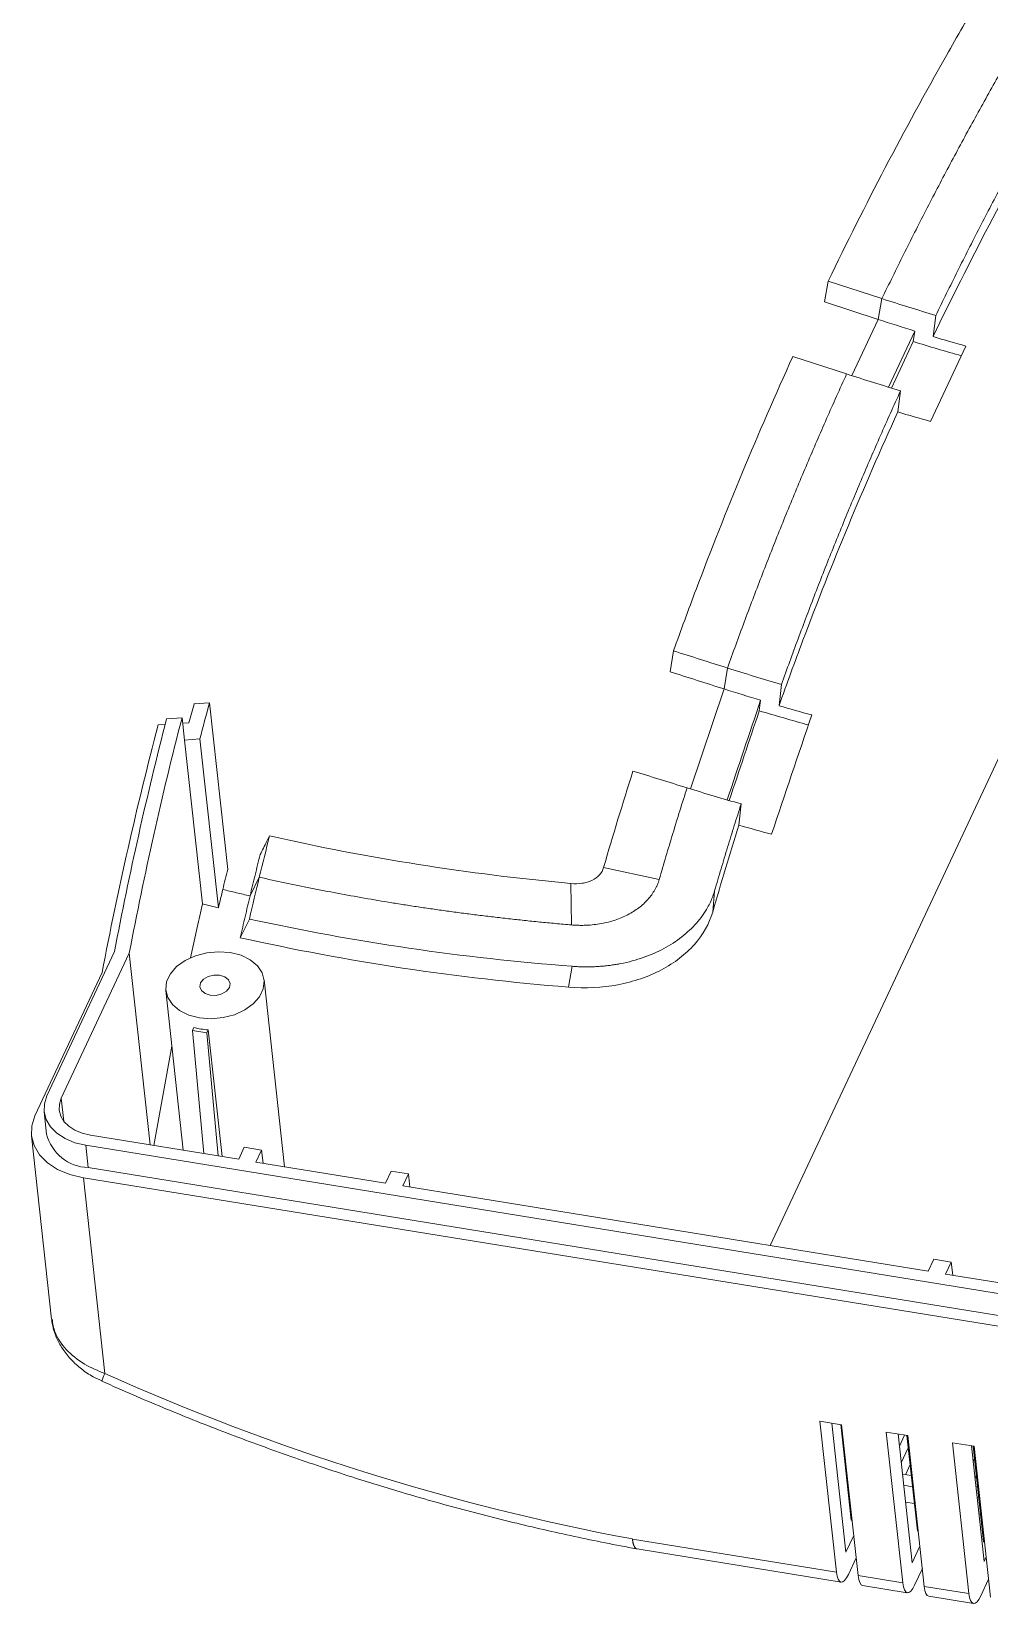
# Model space of a CAD drawing. Header units: inches. Extents: x 1230 to 3313, y 237 to 1043.
# Drawn here: x 1840.8 to 1872.4, y 660.8 to 712.5 of the extents above; entities that cross this region are included whole.
import ezdxf

# ---------------------------------------------------------------- set-up
doc = ezdxf.new("R2010")
doc.units = ezdxf.units.IN

msp = doc.modelspace()

# ---------------------------------------------------------------- linework, layer by layer
at = {"color": 7, "linetype": 'Continuous', "lineweight": 15}
for p, q in [((1865.138, 672.607), (1894.468, 735.129)), ((1866.929, 703.632), (1867.052, 704.317)), ((1868.82, 703.742), (1867.052, 704.317)), ((1868.696, 703.057), (1866.929, 703.632)), ((1868.696, 703.057), (1868.82, 703.742)), ((1868.696, 703.057), (1867.83, 701.211)), ((1870.503, 702.493), (1870.593, 703.188)), ((1869.901, 702.675), (1869.036, 700.83)), ((1869.85, 702.329), (1869.901, 702.675)), ((1869.85, 702.329), (1869.133, 700.8)), ((1870.422, 699.701), (1871.584, 702.178)), ((1865.89, 701.84), (1867.658, 701.264)), ((1869.341, 700.015), (1869.431, 700.711)), ((1861.85, 691.473), (1861.964, 692.16)), ((1863.624, 690.908), (1863.738, 691.596)), ((1863.624, 690.908), (1862.523, 687.622)), ((1865.434, 690.358), (1865.514, 691.056)), ((1846.186, 690.413), (1846.695, 690.448)), ((1847.294, 684.976), (1846.695, 690.448)), ((1864.782, 690.189), (1864.828, 690.536)), ((1845.237, 689.739), (1845.006, 689.723)), ((1845.286, 689.927), (1845.793, 689.962)), ((1845.874, 689.227), (1845.793, 689.962)), ((1846.021, 689.793), (1845.813, 689.779)), ((1846.381, 689.262), (1845.874, 689.227)), ((1846.464, 683.838), (1845.874, 689.227)), ((1846.989, 683.71), (1846.381, 689.262)), ((1864.115, 686.426), (1864.187, 687.127)), ((1848.673, 686.076), (1848.576, 685.885)), ((1861.492, 684.645), (1859.664, 685.04)), ((1848.03, 684.105), (1848.335, 684.717)), ((1858.605, 683.149), (1858.587, 684.511)), ((1863.251, 683.572), (1863.316, 684.275)), ((1847.71, 682.729), (1848.01, 683.343)), ((1846.285, 683.063), (1846.073, 682.064)), ((1843.57, 682.27), (1841.347, 677.532)), ((1844.058, 682.224), (1841.821, 677.455)), ((1844.058, 682.224), (1844.749, 675.914)), ((1858.509, 681.103), (1858.631, 681.788)), ((1843.162, 681.581), (1840.954, 676.874)), ((1849.164, 675.198), (1848.491, 681.344)), ((1845.26, 680.99), (1845.835, 675.738)), ((1846.181, 679.778), (1846.137, 679.682)), ((1846.509, 675.629), (1846.137, 679.682)), ((1846.137, 679.682), (1846.61, 679.605)), ((1846.61, 679.605), (1846.655, 679.701)), ((1846.983, 675.552), (1846.61, 679.605)), ((1847.112, 675.531), (1846.655, 679.701)), ((1845.46, 679.161), (1844.867, 675.895)), ((1841.254, 677.007), (1841.334, 676.272)), ((1840.837, 676.218), (1841.498, 670.186)), ((1847.656, 675.442), (1842.777, 676.234)), ((1842.622, 675.904), (1903.727, 665.992)), ((1842.703, 675.169), (1842.622, 675.904)), ((1847.656, 675.442), (1847.842, 675.839)), ((1847.842, 675.839), (1848.41, 675.747)), ((1848.41, 675.747), (1848.224, 675.35)), ((1848.458, 675.312), (1848.41, 675.747)), ((1842.703, 675.169), (1903.807, 665.257)), ((1852.488, 674.659), (1848.224, 675.35)), ((1842.548, 674.838), (1903.652, 664.927)), ((1842.548, 674.838), (1843.253, 668.4)), ((1852.488, 674.659), (1852.674, 675.055)), ((1852.674, 675.055), (1853.242, 674.963)), ((1853.242, 674.963), (1853.056, 674.567)), ((1870.345, 671.762), (1853.056, 674.567)), ((1853.289, 674.529), (1853.242, 674.963)), ((1870.345, 671.762), (1870.531, 672.158)), ((1870.531, 672.158), (1871.1, 672.066)), ((1871.1, 672.066), (1870.914, 671.67)), ((1871.147, 671.632), (1871.1, 672.066)), ((1875.982, 670.848), (1870.914, 671.67)), ((1867.492, 666.714), (1866.781, 666.83)), ((1867.324, 661.869), (1866.781, 666.83)), ((1867.634, 662.53), (1867.17, 666.766)), ((1867.462, 666.719), (1867.806, 663.577)), ((1867.492, 666.714), (1868.035, 661.754)), ((1869.671, 666.361), (1868.96, 666.476)), ((1869.503, 661.516), (1868.96, 666.476)), ((1869.813, 662.177), (1869.349, 666.413)), ((1869.566, 666.378), (1869.393, 666.01)), ((1869.641, 666.366), (1869.985, 663.223)), ((1869.671, 666.361), (1870.214, 661.401)), ((1869.454, 665.459), (1869.686, 665.954)), ((1869.671, 665.921), (1869.69, 665.918)), ((1871.85, 666.007), (1871.139, 666.123)), ((1871.682, 661.163), (1871.139, 666.123)), ((1872.178, 662.219), (1871.762, 666.022)), ((1871.82, 666.012), (1872.164, 662.87)), ((1871.85, 666.007), (1872.393, 661.047)), ((1869.591, 665.072), (1869.747, 665.403)), ((1871.819, 665.501), (1871.865, 665.601)), ((1871.85, 665.567), (1871.869, 665.564)), ((1869.494, 665.088), (1869.786, 665.041)), ((1871.879, 664.95), (1871.925, 665.049)), ((1869.826, 664.679), (1869.534, 664.726)), ((1871.907, 664.697), (1871.965, 664.687)), ((1872.005, 664.325), (1871.946, 664.335)), ((1869.886, 664.128), (1869.594, 664.175)), ((1872.065, 663.774), (1872.007, 663.784)), ((1867.836, 663.572), (1867.806, 663.577)), ((1870.015, 663.218), (1869.985, 663.223)), ((1860.612, 662.958), (1867.324, 661.869)), ((1867.89, 663.076), (1867.634, 662.53)), ((1870.069, 662.722), (1869.813, 662.177)), ((1872.194, 662.865), (1872.164, 662.87)), ((1860.762, 662.632), (1867.474, 661.543)), ((1867.715, 661.795), (1867.971, 662.341)), ((1872.248, 662.369), (1872.178, 662.219)), ((1868.035, 661.754), (1869.503, 661.516)), ((1869.894, 661.442), (1870.15, 661.987)), ((1872.073, 661.088), (1872.329, 661.634)), ((1868.185, 661.428), (1869.653, 661.189)), ((1870.214, 661.401), (1871.682, 661.163)), ((1870.364, 661.074), (1871.832, 660.836))]:
    msp.add_line(p, q, dxfattribs=at)
at = {"color": 8, "linetype": 'Continuous', "lineweight": 15}
msp.add_line((1841.905, 676.692), (1841.821, 677.455), dxfattribs=at)
at = {"color": 7, "linetype": 'Continuous', "lineweight": 15, "flags": 128}
for points in [[(1847.379, 682.241), (1846.996, 682.269), (1846.606, 682.234), (1846.231, 682.136), (1845.895, 681.983), (1845.615, 681.781), (1845.408, 681.544), (1845.286, 681.286), (1845.257, 681.02), (1845.322, 680.763), (1845.478, 680.529), (1845.714, 680.333), (1846.018, 680.185), (1846.372, 680.094), (1846.755, 680.065), (1847.145, 680.101), (1847.519, 680.198), (1847.856, 680.352), (1848.136, 680.553), (1848.343, 680.79), (1848.464, 681.049), (1848.493, 681.314), (1848.428, 681.572), (1848.273, 681.805), (1848.037, 682.002), (1847.733, 682.15), (1847.379, 682.241)], [(1847.03, 681.498), (1846.837, 681.502), (1846.65, 681.455), (1846.497, 681.365), (1846.402, 681.244), (1846.378, 681.112), (1846.431, 680.988), (1846.551, 680.891), (1846.72, 680.837), (1846.914, 680.833), (1847.101, 680.879), (1847.254, 680.97), (1847.349, 681.09), (1847.372, 681.223), (1847.32, 681.346), (1847.2, 681.443), (1847.03, 681.498)], [(1841.347, 677.532), (1841.263, 677.268), (1841.254, 677.003), (1841.322, 676.746), (1841.464, 676.508), (1841.674, 676.297), (1841.944, 676.122), (1842.264, 675.989), (1842.622, 675.904)], [(1841.821, 677.455), (1841.758, 677.258), (1841.751, 677.059), (1841.802, 676.866), (1841.908, 676.687), (1842.066, 676.529), (1842.269, 676.397), (1842.509, 676.298), (1842.777, 676.234)], [(1840.954, 676.874), (1840.848, 676.545), (1840.838, 676.213), (1840.923, 675.892), (1841.1, 675.594), (1841.362, 675.33), (1841.7, 675.111), (1842.101, 674.945), (1842.548, 674.838)], [(1867.324, 661.869), (1867.346, 661.739), (1867.379, 661.638), (1867.421, 661.572), (1867.472, 661.543), (1867.529, 661.552), (1867.59, 661.598), (1867.653, 661.68), (1867.715, 661.795)], [(1868.185, 661.428), (1868.183, 661.428), (1868.132, 661.457), (1868.089, 661.523), (1868.057, 661.623), (1868.035, 661.754)], [(1869.503, 661.516), (1869.525, 661.385), (1869.558, 661.285), (1869.6, 661.219), (1869.651, 661.19), (1869.708, 661.199), (1869.769, 661.245), (1869.832, 661.327), (1869.894, 661.442)], [(1870.364, 661.074), (1870.361, 661.075), (1870.311, 661.104), (1870.268, 661.17), (1870.235, 661.27), (1870.214, 661.401)], [(1871.682, 661.163), (1871.704, 661.032), (1871.737, 660.932), (1871.779, 660.866), (1871.83, 660.836), (1871.887, 660.845), (1871.948, 660.891), (1872.011, 660.974), (1872.073, 661.088)]]:
    msp.add_lwpolyline(points, dxfattribs=at)
at = {"color": 8, "linetype": 'Continuous', "lineweight": 15, "flags": 128}
for points in [[(1860.612, 662.958), (1860.628, 662.828), (1860.656, 662.729), (1860.693, 662.664), (1860.74, 662.635), (1860.74, 662.635)], [(1860.612, 662.958), (1860.634, 662.827), (1860.667, 662.727), (1860.709, 662.661), (1860.76, 662.632), (1860.762, 662.632)]]:
    msp.add_lwpolyline(points, dxfattribs=at)
at = {"color": 7, "linetype": 'Continuous', "lineweight": 15}
for centre, radius, start, end in [((1892.336, 775.952), 75.943, 251.9614, 253.36313), ((1892.694, 776.75), 77.502, 251.96212, 252.89652), ((1892.444, 775.924), 76.639, 253.36392, 254.20574), ((1892.649, 776.42), 77.519, 252.89595, 254.11721), ((1891.174, 773.475), 75.943, 251.9614, 253.36313), ((1891.282, 773.447), 76.639, 253.36392, 254.20574), ((1886.643, 763.731), 75.684, 252.38352, 253.78898), ((1887.001, 764.532), 77.246, 252.3843, 253.31879), ((1965.913, 658.177), 123.99, 164.93086, 165.22712), ((1966.031, 658.245), 123.605, 164.89836, 165.46689), ((1886.959, 764.196), 77.258, 253.31845, 254.56551), ((1886.746, 763.667), 76.345, 253.78982, 254.62893), ((1962.894, 658.748), 121.889, 165.2781, 169.20327), ((1962.919, 659.546), 121.493, 165.51871, 169.22008), ((1963.179, 659.576), 121.255, 165.48734, 169.2353), ((1884.796, 759.714), 75.456, 252.7407, 254.14964), ((1884.895, 759.62), 76.086, 254.15052, 254.98736), ((1846.756, 681.824), 2.126, 254.3057, 267.2674), ((1842.762, 676.643), 1.475, 194.548, 267.6836), ((1874.825, 738.706), 77.069, 245.81659, 259.37299), ((1860.922, 663.619), 1, 259.5148, 260.7865)]:
    msp.add_arc(centre, radius, start, end, dxfattribs=at)
at = {"color": 8, "linetype": 'Continuous', "lineweight": 15}
msp.add_arc((1844.96, 667.59), 1.89, 154.624, 162.8399, dxfattribs=at)
at = {"color": 7, "linetype": 'Continuous', "lineweight": 15}
for centre, major_axis, ratio, start_param, end_param in [((1833.157, 650.304), (150.978, 443.934), 0.036514, 4.808141, 4.815551), ((1833.157, 650.304), (150.49, 444.044), 0.036771, 4.80812, 4.814786), ((1839.682, 664.214), (150.978, 443.934), 0.036514, 4.774191, 4.78304), ((1866.728, 721.868), (57.645, 1.746), 0.698384, 4.332111, 4.341824), ((1866.383, 721.133), (56.687, 2.159), 0.69719, 4.355886, 4.548709), ((1866.383, 721.133), (57.645, 1.746), 0.698384, 4.361423, 4.554246)]:
    msp.add_ellipse(centre, major_axis=major_axis, ratio=ratio, start_param=start_param, end_param=end_param, dxfattribs=at)
for points, knots in [([(1872.035, 713.629), (1871.664, 712.999), (1871.298, 712.367), (1869.555, 709.291), (1868.26, 706.82), (1867.052, 704.317)], [0.5352831, 0.5352831, 0.5352831, 0.5352831, 0.5910751, 0.5910751, 0.805792, 0.805792, 0.805792, 0.805792]), ([(1873.809, 713.066), (1873.671, 712.83), (1873.394, 712.359), (1872.986, 711.649), (1872.582, 710.939), (1872.183, 710.226), (1871.789, 709.512), (1871.4, 708.797), (1871.017, 708.08), (1870.638, 707.361), (1870.264, 706.64), (1869.895, 705.918), (1869.532, 705.194), (1869.173, 704.469), (1868.937, 703.984), (1868.82, 703.742)], [0, 0, 0, 0, 0.0770116, 0.1540019, 0.2309728, 0.3079259, 0.3848631, 0.4617862, 0.5386968, 0.6155969, 0.692488, 0.7693722, 0.846251, 0.9231264, 1, 1, 1, 1]), ([(1870.593, 703.188), (1870.711, 703.431), (1870.946, 703.916), (1871.305, 704.642), (1871.669, 705.366), (1872.038, 706.089), (1872.412, 706.81), (1872.791, 707.53), (1873.175, 708.248), (1873.564, 708.965), (1873.958, 709.68), (1874.357, 710.394), (1874.761, 711.106), (1875.17, 711.817), (1875.447, 712.29), (1875.585, 712.526)], [0, 0, 0, 0, 0.076895, 0.153787, 0.23068, 0.307575, 0.384473, 0.461376, 0.538287, 0.615207, 0.692137, 0.769079, 0.846036, 0.923009, 1, 1, 1, 1]), ([(1870.503, 702.493), (1871.69, 704.952), (1872.964, 707.383), (1874.712, 710.47), (1875.105, 711.15), (1875.505, 711.827)], [0.5358283, 0.5358283, 0.5358283, 0.5358283, 0.75, 0.75, 0.8106853, 0.8106853, 0.8106853, 0.8106853]), ([(1865.89, 701.84), (1864.74, 699.317), (1863.678, 696.763), (1862.452, 693.508), (1862.205, 692.835), (1861.964, 692.16)], [0.194208, 0.194208, 0.194208, 0.194208, 0.4089249, 0.4089249, 0.4647169, 0.4647169, 0.4647169, 0.4647169]), ([(1867.658, 701.264), (1867.547, 701.02), (1867.325, 700.53), (1866.999, 699.795), (1866.677, 699.057), (1866.36, 698.318), (1866.049, 697.577), (1865.742, 696.835), (1865.44, 696.091), (1865.144, 695.346), (1864.852, 694.599), (1864.566, 693.851), (1864.285, 693.101), (1864.008, 692.349), (1863.828, 691.847), (1863.738, 691.596)], [0, 0, 0, 0, 0.0768736, 0.153749, 0.2306278, 0.307512, 0.3844031, 0.4613032, 0.5382138, 0.6151369, 0.6920741, 0.7690272, 0.8459981, 0.9229884, 1, 1, 1, 1]), ([(1865.514, 691.056), (1865.604, 691.307), (1865.784, 691.807), (1866.06, 692.557), (1866.341, 693.305), (1866.627, 694.052), (1866.918, 694.798), (1867.214, 695.542), (1867.516, 696.284), (1867.822, 697.026), (1868.134, 697.766), (1868.45, 698.504), (1868.772, 699.241), (1869.098, 699.977), (1869.32, 700.466), (1869.431, 700.711)], [0, 0, 0, 0, 0.0769908, 0.1539637, 0.2309206, 0.3078633, 0.3847935, 0.461713, 0.5386236, 0.6155271, 0.6924252, 0.7693198, 0.8462126, 0.9231054, 1, 1, 1, 1]), ([(1865.434, 690.358), (1865.689, 691.077), (1865.951, 691.795), (1867.172, 695.037), (1868.212, 697.539), (1869.341, 700.015)], [0.1893147, 0.1893147, 0.1893147, 0.1893147, 0.25, 0.25, 0.4641717, 0.4641717, 0.4641717, 0.4641717]), ([(1862.408, 687.656), (1862.329, 687.406), (1862.17, 686.905), (1861.939, 686.153), (1861.712, 685.4), (1861.565, 684.897), (1861.492, 684.645)], [0, 0, 0, 0, 0.249832, 0.499773, 0.749827, 1, 1, 1, 1]), ([(1863.316, 684.275), (1863.386, 684.513), (1863.526, 684.99), (1863.741, 685.703), (1863.961, 686.416), (1864.111, 686.89), (1864.187, 687.127)], [0, 0, 0, 0, 0.250149, 0.500195, 0.750144, 1, 1, 1, 1]), ([(1848.364, 685.464), (1848.307, 685.239), (1848.194, 684.786), (1848.085, 684.332), (1848.03, 684.105)], [0, 0, 0, 0, 0.499361, 1, 1, 1, 1]), ([(1859.664, 685.04), (1859.637, 684.948), (1859.592, 684.868), (1859.458, 684.721), (1859.377, 684.662), (1859.229, 684.59), (1859.177, 684.571), (1859.097, 684.547), (1859.069, 684.54), (1859.012, 684.527), (1858.985, 684.522), (1858.831, 684.499), (1858.719, 684.498), (1858.587, 684.511)], [0, 0, 0, 0, 0.25, 0.25, 0.5, 0.5, 0.625, 0.625, 0.6875, 0.6875, 0.75, 0.75, 1, 1, 1, 1]), ([(1858.605, 683.149), (1858.43, 683.165), (1858.081, 683.195), (1857.561, 683.244), (1857.047, 683.297), (1856.539, 683.351), (1856.037, 683.409), (1855.541, 683.469), (1855.051, 683.532), (1854.567, 683.597), (1854.089, 683.664), (1853.617, 683.733), (1853.151, 683.804), (1852.541, 683.901), (1851.791, 684.028), (1850.904, 684.188), (1850.033, 684.356), (1849.178, 684.531), (1848.615, 684.655), (1848.335, 684.717)], [0, 0, 0, 0, 0.050366, 0.100226, 0.14958, 0.198428, 0.24677, 0.294607, 0.341938, 0.388763, 0.435082, 0.480895, 0.526203, 0.571005, 0.659126, 0.746086, 0.831884, 0.916522, 1, 1, 1, 1]), ([(1861.492, 684.645), (1861.483, 684.616), (1861.465, 684.557), (1861.431, 684.471), (1861.392, 684.386), (1861.333, 684.275), (1861.248, 684.14), (1861.125, 683.988), (1860.984, 683.844), (1860.773, 683.667), (1860.469, 683.476), (1860.12, 683.328), (1859.82, 683.24), (1859.587, 683.19), (1859.347, 683.155), (1859.13, 683.138), (1858.938, 683.134), (1858.772, 683.137), (1858.661, 683.145), (1858.605, 683.149)], [0, 0, 0, 0, 0.0315, 0.062944, 0.094387, 0.125889, 0.188848, 0.251799, 0.314584, 0.377353, 0.502777, 0.627511, 0.689931, 0.752366, 0.814261, 0.876194, 0.917457, 0.958683, 1, 1, 1, 1]), ([(1848.03, 684.105), (1847.879, 684.139), (1847.58, 684.208), (1847.282, 684.279), (1847.133, 684.315)], [0, 0, 0, 0, 0.501884, 1, 1, 1, 1]), ([(1847.71, 682.729), (1847.762, 682.959), (1847.867, 683.418), (1847.976, 683.876), (1848.03, 684.105)], [0, 0, 0, 0, 0.500288, 1, 1, 1, 1]), ([(1858.631, 681.788), (1858.686, 681.785), (1858.795, 681.777), (1858.958, 681.771), (1859.12, 681.769), (1859.281, 681.772), (1859.441, 681.779), (1859.6, 681.79), (1859.758, 681.805), (1859.915, 681.825), (1860.072, 681.849), (1860.304, 681.89), (1860.607, 681.961), (1860.971, 682.074), (1861.319, 682.21), (1861.757, 682.423), (1862.152, 682.679), (1862.494, 682.971), (1862.722, 683.207), (1862.92, 683.457), (1863.069, 683.69), (1863.177, 683.901), (1863.256, 684.085), (1863.296, 684.212), (1863.316, 684.275)], [0, 0, 0, 0, 0.025024, 0.049927, 0.074736, 0.099479, 0.124186, 0.148885, 0.173604, 0.198372, 0.223218, 0.24817, 0.310454, 0.372741, 0.435189, 0.497673, 0.622901, 0.685687, 0.748521, 0.811485, 0.874251, 0.916093, 0.957965, 1, 1, 1, 1]), ([(1846.464, 683.838), (1846.434, 683.709), (1846.373, 683.451), (1846.314, 683.192), (1846.285, 683.063)], [0, 0, 0, 0, 0.499827, 1, 1, 1, 1]), ([(1858.509, 681.103), (1859.067, 681.058), (1859.607, 681.085), (1860.391, 681.233), (1860.641, 681.298), (1861.123, 681.463), (1861.352, 681.561), (1861.781, 681.787), (1861.98, 681.914), (1862.344, 682.193), (1862.507, 682.344), (1862.938, 682.83), (1863.141, 683.19), (1863.251, 683.572)], [0, 0, 0, 0, 0.2499835, 0.2499835, 0.3749753, 0.3749753, 0.499967, 0.499967, 0.6249588, 0.6249588, 0.7499505, 0.7499505, 0.9999341, 0.9999341, 0.9999341, 0.9999341]), ([(1841.505, 670.181), (1841.517, 670.086), (1841.546, 669.864), (1841.676, 669.527), (1841.876, 669.174), (1842.145, 668.842), (1842.478, 668.542), (1842.819, 668.306), (1843.06, 668.198), (1843.158, 668.154)], [0, 0, 0, 0, 0.108655, 0.25414, 0.403308, 0.560308, 0.720509, 0.886655, 1, 1, 1, 1]), ([(1843.155, 668.148), (1843.497, 667.996), (1844.488, 667.558), (1846.144, 666.873), (1848.126, 666.111), (1850.122, 665.405), (1852.13, 664.753), (1854.147, 664.159), (1856.17, 663.622), (1858.196, 663.143), (1859.72, 662.827), (1860.567, 662.668), (1860.74, 662.635)], [0, 0, 0, 0, 0.060071, 0.173892, 0.287721, 0.401553, 0.515389, 0.62923, 0.743077, 0.856931, 0.970792, 1, 1, 1, 1])]:
    msp.add_open_spline(points, degree=3, knots=knots, dxfattribs=at)
for points in [[(1861.964, 692.16), (1862.557, 691.971), (1863.149, 691.783), (1863.738, 691.596)], [(1861.85, 691.473), (1862.442, 691.284), (1863.033, 691.096), (1863.624, 690.908)], [(1860.628, 688.209), (1860.293, 687.157), (1859.971, 686.1), (1859.664, 685.04)], [(1862.408, 687.656), (1861.817, 687.839), (1861.224, 688.024), (1860.628, 688.209)], [(1848.673, 686.076), (1848.558, 685.626), (1848.445, 685.173), (1848.335, 684.717)], [(1858.587, 684.511), (1855.212, 684.823), (1851.89, 685.348), (1848.673, 686.076)], [(1863.251, 683.572), (1863.527, 684.526), (1863.815, 685.478), (1864.115, 686.426)], [(1848.576, 685.885), (1848.506, 685.745), (1848.435, 685.604), (1848.364, 685.464)], [(1847.133, 684.315), (1847.186, 684.535), (1847.24, 684.756), (1847.294, 684.976)], [(1848.335, 684.717), (1848.224, 684.26), (1848.116, 683.802), (1848.01, 683.343)], [(1846.989, 683.71), (1847.037, 683.912), (1847.085, 684.114), (1847.133, 684.315)]]:
    msp.add_open_spline(points, degree=3, dxfattribs=at)
at = {"color": 8, "linetype": 'Continuous', "lineweight": 15}
msp.add_open_spline([(1841.519, 670.189), (1841.541, 670.04), (1841.591, 669.694), (1841.965, 669.169), (1842.534, 668.692), (1843.023, 668.493), (1843.253, 668.4)], degree=3, knots=[0, 0, 0, 0, 0.200887, 0.467164, 0.749585, 1, 1, 1, 1], dxfattribs=at)

doc.saveas('drawing.dxf')
